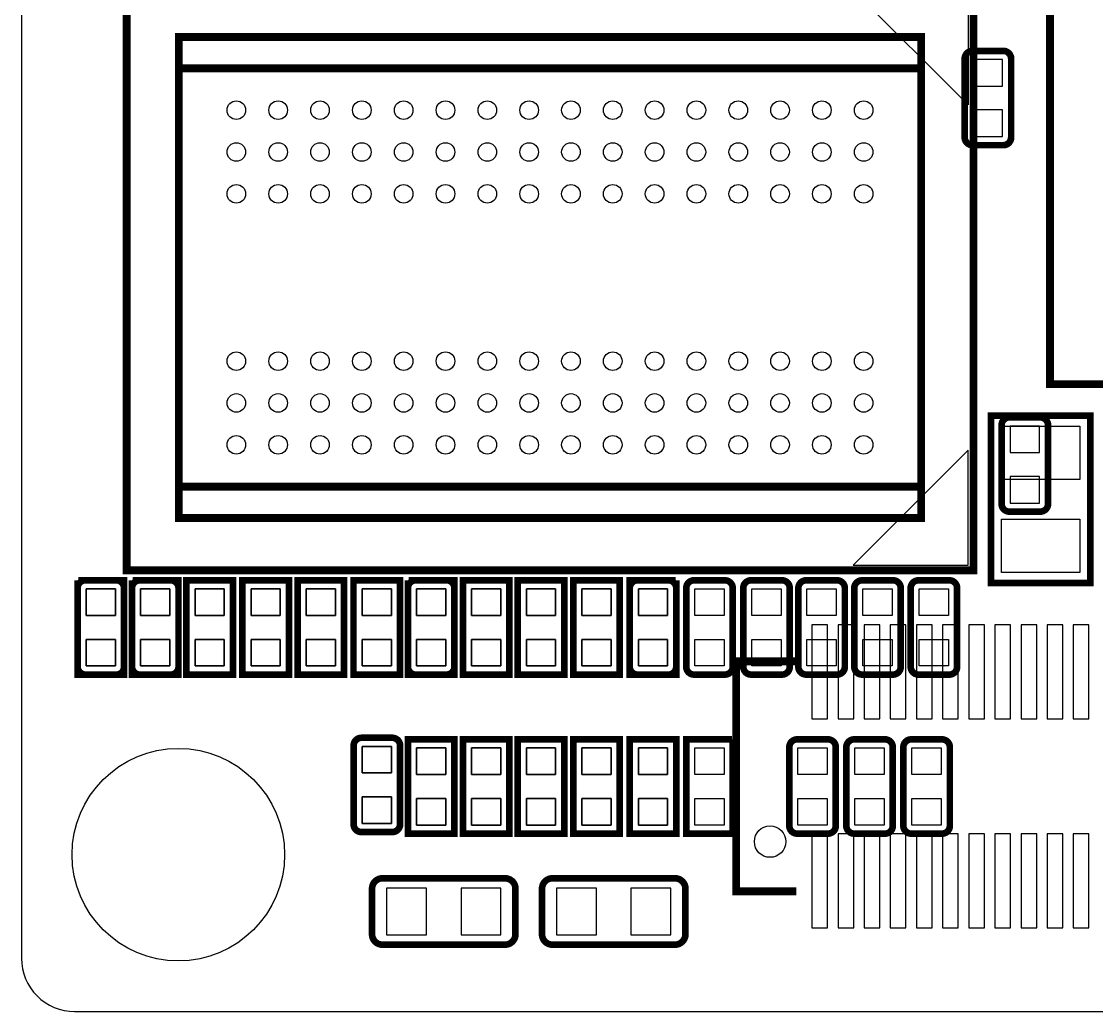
# Model space of a CAD drawing. Extents: x 0 to 70, y 0.5 to 55.5.
# Drawn here: x 0 to 20.56, y 0.5 to 19.44 of the extents above; entities that cross this region are included whole.
import ezdxf

# ---------------------------------------------------------------- set-up
doc = ezdxf.new("R2010")
doc.units = 0
for name, color, linetype in [('BG_OUTLINE', 253, 'CONTINUOUS'), ('PG_SILKSCREEN_BOTTOM', 13, 'CONTINUOUS'), ('PG_SILKSCREEN_TOP', 253, 'CONTINUOUS'), ('PIN_BOTTOM', 13, 'CONTINUOUS'), ('PIN_TOP', 92, 'CONTINUOUS')]:
    doc.layers.add(name, color=color, linetype=linetype)

msp = doc.modelspace()

# ---------------------------------------------------------------- linework, layer by layer
at = {"layer": 'BG_OUTLINE'}
msp.add_lwpolyline([(1.016, 0.499999), (68.984012, 0.499999, 0.414214), (70.000012, 1.515999), (70.000012, 54.483991, 0.414214), (68.984012, 55.499991), (1.016, 55.499991, 0.414214), (0, 54.483991), (0, 1.515999, 0.414214), (1.016, 0.499999)], format="xyb", dxfattribs=at)
at = {"layer": 'PG_SILKSCREEN_BOTTOM'}
for points, const_width in [([(16.002, 20.139889), (18.209997, 20.139889), (18.209997, 8.940013), (2.010004, 8.940013)], 0.150012), ([(2.010004, 8.940013), (2.010004, 19.812)], 0.150012), ([(3.010002, 9.939909), (3.010002, 19.139992), (17.209999, 19.139992), (17.209999, 9.939909), (3.010002, 9.939909)], 0.150012), ([(3.059989, 18.539892), (17.209999, 18.539892)], 0.150012), ([(17.160011, 10.540009), (3.010002, 10.540009)], 0.150012), ([(1.073556, 8.747658), (1.073556, 6.944258), (1.962556, 6.944258), (1.962556, 8.747658), (1.086256, 8.747658)], 0.127), ([(2.114347, 8.747658), (2.114347, 6.944258), (3.003347, 6.944258), (3.003347, 8.747658), (2.127047, 8.747658)], 0.127), ([(3.155137, 8.747658), (3.155137, 6.944258), (4.044137, 6.944258), (4.044137, 8.747658), (3.167837, 8.747658)], 0.127), ([(4.22595, 8.747658), (4.22595, 6.944258), (5.11495, 6.944258), (5.11495, 8.747658), (4.23865, 8.747658)], 0.127), ([(5.279847, 8.747658), (5.279847, 6.944258), (6.168847, 6.944258), (6.168847, 8.747658), (5.292547, 8.747658)], 0.127), ([(6.35066, 8.747658), (6.35066, 6.944258), (7.23966, 6.944258), (7.23966, 8.747658), (6.36336, 8.747658)], 0.127), ([(7.391451, 8.747658), (7.391451, 6.944258), (8.280451, 6.944258), (8.280451, 8.747658), (7.404151, 8.747658)], 0.127), ([(8.442249, 8.747658), (8.442249, 6.944258), (9.331249, 6.944258), (9.331249, 8.747658), (8.454949, 8.747658)], 0.127), ([(9.493047, 8.747658), (9.493047, 6.944258), (10.382047, 6.944258), (10.382047, 8.747658), (9.505747, 8.747658)], 0.127), ([(10.553852, 8.747658), (10.553852, 6.944258), (11.442852, 6.944258), (11.442852, 8.747658), (10.566552, 8.747658)], 0.127), ([(14.818995, 7.198995), (13.66901, 7.198995), (13.66901, 2.799004), (14.818995, 2.799004)], 0.150012), ([(7.391451, 5.705348), (7.391451, 3.901948), (8.280451, 3.901948), (8.280451, 5.705348), (7.404151, 5.705348)], 0.127), ([(8.442249, 5.705348), (8.442249, 3.901948), (9.331249, 3.901948), (9.331249, 5.705348), (8.454949, 5.705348)], 0.127), ([(9.493047, 5.705348), (9.493047, 3.901948), (10.382047, 3.901948), (10.382047, 5.705348), (9.505747, 5.705348)], 0.127), ([(10.553852, 5.705348), (10.553852, 3.901948), (11.442852, 3.901948), (11.442852, 5.705348), (10.566552, 5.705348)], 0.127), ([(11.634673, 5.705348), (11.634673, 3.901948), (12.523673, 3.901948), (12.523673, 5.705348), (11.647373, 5.705348)], 0.127)]:
    msp.add_lwpolyline(points, dxfattribs=dict(at, const_width=const_width))
at = {"layer": 'PG_SILKSCREEN_BOTTOM', "const_width": 0.127}
for points in [[(18.930544, 17.220794), (18.930544, 17.769281), (18.930544, 18.175681), (18.930544, 18.724194, 0.414215), (18.780531, 18.874181), (18.191531, 18.874181, 0.414169), (18.041544, 18.724194), (18.041544, 17.220794, 0.41421), (18.191531, 17.070781), (18.780531, 17.070781, 0.414255), (18.930544, 17.220794)], [(18.747232, 11.714175), (18.747232, 11.165688), (18.747232, 10.759288), (18.747232, 10.210775, 0.414208), (18.897244, 10.060788), (19.486245, 10.060788, 0.414176), (19.636232, 10.210775), (19.636232, 11.714175, 0.414216), (19.486245, 11.864188), (18.897244, 11.864188, 0.414249), (18.747232, 11.714175)], [(12.523673, 7.094245), (12.523673, 7.642758), (12.523673, 8.049158), (12.523673, 8.597646, 0.414223), (12.373686, 8.747658), (11.784686, 8.747658, 0.414248), (11.634673, 8.597646), (11.634673, 7.094245, 0.414201), (11.784686, 6.944258), (12.373686, 6.944258, 0.414177), (12.523673, 7.094245)], [(7.241946, 4.081983), (7.241946, 4.630471), (7.241946, 5.036871), (7.241946, 5.585384, 0.41421), (7.091934, 5.735371), (6.502933, 5.735371, 0.41419), (6.352946, 5.585384), (6.352946, 4.081983, 0.414215), (6.502933, 3.931971), (7.091934, 3.931971, 0.414235), (7.241946, 4.081983)], [(9.2488, 3.048), (6.9056, 3.048, 0.414212), (6.7056, 2.848), (6.7056, 1.978, 0.414212), (6.9056, 1.778), (9.2488, 1.778, 0.414212), (9.4488, 1.978), (9.4488, 2.848, 0.414212), (9.2488, 3.048)], [(12.5, 3.048), (10.1568, 3.048, 0.414212), (9.9568, 2.848), (9.9568, 1.978, 0.414212), (10.1568, 1.778), (12.5, 1.778, 0.414212), (12.7, 1.978), (12.7, 2.848, 0.414212), (12.5, 3.048)]]:
    msp.add_lwpolyline(points, format="xyb", dxfattribs=at)
at = {"layer": 'PG_SILKSCREEN_BOTTOM'}
msp.add_lwpolyline([(18.109997, 11.239906), (15.910001, 9.040012), (18.109997, 9.040012)], close=True, dxfattribs=at)
at = {"layer": 'PG_SILKSCREEN_TOP'}
for points, const_width in [([(47.6742, 40.500097), (19.674205, 40.500097), (19.674205, 12.500102), (46.228, 12.500102)], 0.150012), ([(2.010004, 18.669), (2.010004, 8.940089), (18.209997, 8.940089), (18.209997, 20.13999), (16.002, 20.13999)], 0.150012), ([(3.010002, 19.140094), (3.010002, 9.940011), (17.209999, 9.940011), (17.209999, 19.140094), (3.010002, 19.140094)], 0.150012), ([(17.160011, 18.539993), (3.010002, 18.539993)], 0.150012), ([(18.543448, 8.847049), (18.543448, 11.897055), (20.443469, 11.897055), (20.443469, 8.697062), (18.543448, 8.697062), (18.543448, 8.847049)], 0.127), ([(3.059989, 10.540111), (17.209999, 10.540111)], 0.150012), ([(4.044137, 8.747658), (4.044137, 6.944258), (3.155137, 6.944258), (3.155137, 8.747658), (4.031437, 8.747658)], 0.127), ([(5.11495, 8.747658), (5.11495, 6.944258), (4.22595, 6.944258), (4.22595, 8.747658), (5.10225, 8.747658)], 0.127), ([(6.168847, 8.747658), (6.168847, 6.944258), (5.279847, 6.944258), (5.279847, 8.747658), (6.156147, 8.747658)], 0.127), ([(7.23966, 8.747658), (7.23966, 6.944258), (6.35066, 6.944258), (6.35066, 8.747658), (7.22696, 8.747658)], 0.127), ([(9.331249, 8.747658), (9.331249, 6.944258), (8.442249, 6.944258), (8.442249, 8.747658), (9.318549, 8.747658)], 0.127), ([(10.382047, 8.747658), (10.382047, 6.944258), (9.493047, 6.944258), (9.493047, 8.747658), (10.369347, 8.747658)], 0.127), ([(11.442852, 8.747658), (11.442852, 6.944258), (10.553852, 6.944258), (10.553852, 8.747658), (11.430152, 8.747658)], 0.127), ([(12.523673, 8.747658), (12.523673, 6.944258), (11.634673, 6.944258), (11.634673, 8.747658), (12.510973, 8.747658)], 0.127), ([(8.280451, 5.705348), (8.280451, 3.901948), (7.391451, 3.901948), (7.391451, 5.705348), (8.267751, 5.705348)], 0.127), ([(9.331249, 5.705348), (9.331249, 3.901948), (8.442249, 3.901948), (8.442249, 5.705348), (9.318549, 5.705348)], 0.127), ([(10.382047, 5.705348), (10.382047, 3.901948), (9.493047, 3.901948), (9.493047, 5.705348), (10.369347, 5.705348)], 0.127), ([(11.442852, 5.705348), (11.442852, 3.901948), (10.553852, 3.901948), (10.553852, 5.705348), (11.430152, 5.705348)], 0.127), ([(12.523673, 5.705348), (12.523673, 3.901948), (11.634673, 3.901948), (11.634673, 5.705348), (12.510973, 5.705348)], 0.127), ([(13.604494, 5.705348), (13.604494, 3.901948), (12.715494, 3.901948), (12.715494, 5.705348), (13.591794, 5.705348)], 0.127)]:
    msp.add_lwpolyline(points, dxfattribs=dict(at, const_width=const_width))
msp.add_lwpolyline([(18.109997, 17.840096), (15.910001, 20.03999), (18.109997, 20.03999)], close=True, dxfattribs=at)
at = {"layer": 'PG_SILKSCREEN_TOP', "const_width": 0.127}
for points in [[(1.073556, 7.094245), (1.073556, 7.642758), (1.073556, 8.049158), (1.073556, 8.597646, -0.414224), (1.223543, 8.747658), (1.812544, 8.747658, -0.414246), (1.962556, 8.597646), (1.962556, 7.094245, -0.414201), (1.812544, 6.944258), (1.223543, 6.944258, -0.414179), (1.073556, 7.094245)], [(2.114347, 7.094245), (2.114347, 7.642758), (2.114347, 8.049158), (2.114347, 8.597646, -0.414243), (2.264359, 8.747658), (2.85336, 8.747658, -0.414226), (3.003347, 8.597646), (3.003347, 7.094245, -0.414182), (2.85336, 6.944258), (2.264359, 6.944258, -0.414198), (2.114347, 7.094245)], [(8.280451, 8.597671), (8.280451, 8.049158), (8.280451, 7.642758), (8.280451, 7.094271, -0.414237), (8.130438, 6.944258), (7.541438, 6.944258, -0.414207), (7.391451, 7.094271), (7.391451, 8.597671, -0.414188), (7.541438, 8.747658), (8.130438, 8.747658, -0.414217), (8.280451, 8.597671)], [(13.604494, 8.597671), (13.604494, 8.049158), (13.604494, 7.642758), (13.604494, 7.094271, -0.4142), (13.454507, 6.944258), (12.865506, 6.944258, -0.414244), (12.715494, 7.094271), (12.715494, 8.597671, -0.414224), (12.865506, 8.747658), (13.454507, 8.747658, -0.414181), (13.604494, 8.597671)], [(13.806322, 7.094271), (13.806322, 7.642758), (13.806322, 8.049158), (13.806322, 8.597671, -0.414218), (13.956335, 8.747658), (14.545335, 8.747658, -0.414188), (14.695322, 8.597671), (14.695322, 7.094271, -0.414207), (14.545335, 6.944258), (13.956335, 6.944258, -0.414237), (13.806322, 7.094271)], [(15.749168, 8.597646), (15.749168, 8.049158), (15.749168, 7.642758), (15.749168, 7.094245, -0.414214), (15.599156, 6.944258), (15.010155, 6.944258, -0.41417), (14.860168, 7.094245), (14.860168, 8.597646, -0.41421), (15.010155, 8.747658), (15.599156, 8.747658, -0.414255), (15.749168, 8.597646)], [(16.818966, 8.597646), (16.818966, 8.049158), (16.818966, 7.642758), (16.818966, 7.094245, -0.414172), (16.668979, 6.944258), (16.079978, 6.944258, -0.414213), (15.929966, 7.094245), (15.929966, 8.597646, -0.414253), (16.079978, 8.747658), (16.668979, 8.747658, -0.414212), (16.818966, 8.597646)], [(17.89745, 8.597671), (17.89745, 8.049158), (17.89745, 7.642758), (17.89745, 7.094271, -0.414243), (17.747437, 6.944258), (17.158437, 6.944258, -0.41421), (17.00845, 7.094271), (17.00845, 8.597671, -0.414182), (17.158437, 8.747658), (17.747437, 8.747658, -0.414215), (17.89745, 8.597671)], [(6.352946, 4.081983), (6.352946, 4.630471), (6.352946, 5.036871), (6.352946, 5.585384, -0.414177), (6.502933, 5.735371), (7.091934, 5.735371, -0.414216), (7.241946, 5.585384), (7.241946, 4.081983, -0.414248), (7.091934, 3.931971), (6.502933, 3.931971, -0.414208), (6.352946, 4.081983)], [(14.686991, 4.05196), (14.686991, 4.600448), (14.686991, 5.006848), (14.686991, 5.555361, -0.414188), (14.836978, 5.705348), (15.425979, 5.705348, -0.414209), (15.575991, 5.555361), (15.575991, 4.05196, -0.414237), (15.425979, 3.901948), (14.836978, 3.901948, -0.414216), (14.686991, 4.05196)], [(15.77782, 4.051935), (15.77782, 4.600448), (15.77782, 5.006848), (15.77782, 5.555336, -0.414218), (15.927807, 5.705348), (16.516807, 5.705348, -0.414246), (16.66682, 5.555336), (16.66682, 4.051935, -0.414207), (16.516807, 3.901948), (15.927807, 3.901948, -0.414179), (15.77782, 4.051935)], [(16.868648, 4.051935), (16.868648, 4.600448), (16.868648, 5.006848), (16.868648, 5.555336, -0.414218), (17.018635, 5.705348), (17.607636, 5.705348, -0.414246), (17.757648, 5.555336), (17.757648, 4.051935, -0.414207), (17.607636, 3.901948), (17.018635, 3.901948, -0.414179), (16.868648, 4.051935)]]:
    msp.add_lwpolyline(points, format="xyb", dxfattribs=at)
at = {"layer": 'PIN_BOTTOM'}
for points in [[(18.206644, 18.201081), (18.765444, 18.201081), (18.765444, 18.709081), (18.206644, 18.709081)], [(18.206644, 17.235881), (18.765444, 17.235881), (18.765444, 17.743881), (18.206644, 17.743881)], [(19.471132, 11.699088), (18.912332, 11.699088), (18.912332, 11.191088), (19.471132, 11.191088)], [(19.471132, 10.733888), (18.912332, 10.733888), (18.912332, 10.225888), (19.471132, 10.225888)], [(1.797456, 8.582558), (1.238656, 8.582558), (1.238656, 8.074558), (1.797456, 8.074558)], [(2.838247, 8.582558), (2.279447, 8.582558), (2.279447, 8.074558), (2.838247, 8.074558)], [(3.879037, 8.582558), (3.320237, 8.582558), (3.320237, 8.074558), (3.879037, 8.074558)], [(4.94985, 8.582558), (4.39105, 8.582558), (4.39105, 8.074558), (4.94985, 8.074558)], [(6.003747, 8.582558), (5.444947, 8.582558), (5.444947, 8.074558), (6.003747, 8.074558)], [(7.07456, 8.582558), (6.51576, 8.582558), (6.51576, 8.074558), (7.07456, 8.074558)], [(8.115351, 8.582558), (7.556551, 8.582558), (7.556551, 8.074558), (8.115351, 8.074558)], [(9.166149, 8.582558), (8.607349, 8.582558), (8.607349, 8.074558), (9.166149, 8.074558)], [(10.216947, 8.582558), (9.658147, 8.582558), (9.658147, 8.074558), (10.216947, 8.074558)], [(11.277752, 8.582558), (10.718952, 8.582558), (10.718952, 8.074558), (11.277752, 8.074558)], [(11.799773, 8.074558), (12.358573, 8.074558), (12.358573, 8.582558), (11.799773, 8.582558)], [(15.119007, 6.098997), (15.419007, 6.098997), (15.419007, 7.898994), (15.119007, 7.898994)], [(15.619006, 6.098997), (15.919005, 6.098997), (15.919005, 7.898994), (15.619006, 7.898994)], [(16.119005, 6.098997), (16.419005, 6.098997), (16.419005, 7.898994), (16.119005, 7.898994)], [(16.619004, 6.098997), (16.919003, 6.098997), (16.919003, 7.898994), (16.619004, 7.898994)], [(17.119003, 6.098997), (17.419003, 6.098997), (17.419003, 7.898994), (17.119003, 7.898994)], [(17.619002, 6.098997), (17.919001, 6.098997), (17.919001, 7.898994), (17.619002, 7.898994)], [(18.119001, 6.098997), (18.419, 6.098997), (18.419, 7.898994), (18.119001, 7.898994)], [(18.619, 6.098997), (18.918999, 6.098997), (18.918999, 7.898994), (18.619, 7.898994)], [(19.118999, 6.098997), (19.418999, 6.098997), (19.418999, 7.898994), (19.118999, 7.898994)], [(19.618998, 6.098997), (19.918998, 6.098997), (19.918998, 7.898994), (19.618998, 7.898994)], [(20.118997, 6.098997), (20.418996, 6.098997), (20.418996, 7.898994), (20.118997, 7.898994)], [(1.797456, 7.617358), (1.238656, 7.617358), (1.238656, 7.109358), (1.797456, 7.109358)], [(2.838247, 7.617358), (2.279447, 7.617358), (2.279447, 7.109358), (2.838247, 7.109358)], [(3.879037, 7.617358), (3.320237, 7.617358), (3.320237, 7.109358), (3.879037, 7.109358)], [(4.94985, 7.617358), (4.39105, 7.617358), (4.39105, 7.109358), (4.94985, 7.109358)], [(6.003747, 7.617358), (5.444947, 7.617358), (5.444947, 7.109358), (6.003747, 7.109358)], [(7.07456, 7.617358), (6.51576, 7.617358), (6.51576, 7.109358), (7.07456, 7.109358)], [(8.115351, 7.617358), (7.556551, 7.617358), (7.556551, 7.109358), (8.115351, 7.109358)], [(9.166149, 7.617358), (8.607349, 7.617358), (8.607349, 7.109358), (9.166149, 7.109358)], [(10.216947, 7.617358), (9.658147, 7.617358), (9.658147, 7.109358), (10.216947, 7.109358)], [(11.277752, 7.617358), (10.718952, 7.617358), (10.718952, 7.109358), (11.277752, 7.109358)], [(11.799773, 7.109358), (12.358573, 7.109358), (12.358573, 7.617358), (11.799773, 7.617358)], [(6.518046, 5.062271), (7.076846, 5.062271), (7.076846, 5.570271), (6.518046, 5.570271)], [(8.115351, 5.540248), (7.556551, 5.540248), (7.556551, 5.032248), (8.115351, 5.032248)], [(9.166149, 5.540248), (8.607349, 5.540248), (8.607349, 5.032248), (9.166149, 5.032248)], [(10.216947, 5.540248), (9.658147, 5.540248), (9.658147, 5.032248), (10.216947, 5.032248)], [(11.277752, 5.540248), (10.718952, 5.540248), (10.718952, 5.032248), (11.277752, 5.032248)], [(12.358573, 5.540248), (11.799773, 5.540248), (11.799773, 5.032248), (12.358573, 5.032248)], [(6.518046, 4.097071), (7.076846, 4.097071), (7.076846, 4.605071), (6.518046, 4.605071)], [(8.115351, 4.575048), (7.556551, 4.575048), (7.556551, 4.067048), (8.115351, 4.067048)], [(9.166149, 4.575048), (8.607349, 4.575048), (8.607349, 4.067048), (9.166149, 4.067048)], [(10.216947, 4.575048), (9.658147, 4.575048), (9.658147, 4.067048), (10.216947, 4.067048)], [(11.277752, 4.575048), (10.718952, 4.575048), (10.718952, 4.067048), (11.277752, 4.067048)], [(12.358573, 4.575048), (11.799773, 4.575048), (11.799773, 4.067048), (12.358573, 4.067048)], [(15.119007, 2.099005), (15.419007, 2.099005), (15.419007, 3.899002), (15.119007, 3.899002)], [(15.619006, 2.099005), (15.919005, 2.099005), (15.919005, 3.899002), (15.619006, 3.899002)], [(16.119005, 2.099005), (16.419005, 2.099005), (16.419005, 3.899002), (16.119005, 3.899002)], [(16.619004, 2.099005), (16.919003, 2.099005), (16.919003, 3.899002), (16.619004, 3.899002)], [(17.119003, 2.099005), (17.419003, 2.099005), (17.419003, 3.899002), (17.119003, 3.899002)], [(17.619002, 2.099005), (17.919001, 2.099005), (17.919001, 3.899002), (17.619002, 3.899002)], [(18.119001, 2.099005), (18.419, 2.099005), (18.419, 3.899002), (18.119001, 3.899002)], [(18.619, 2.099005), (18.918999, 2.099005), (18.918999, 3.899002), (18.619, 3.899002)], [(19.118999, 2.099005), (19.418999, 2.099005), (19.418999, 3.899002), (19.118999, 3.899002)], [(19.618998, 2.099005), (19.918998, 2.099005), (19.918998, 3.899002), (19.618998, 3.899002)], [(20.118997, 2.099005), (20.418996, 2.099005), (20.418996, 3.899002), (20.118997, 3.899002)], [(7.747, 1.9685), (7.747, 2.8575), (6.985, 2.8575), (6.985, 1.9685)], [(9.1694, 1.9685), (9.1694, 2.8575), (8.4074, 2.8575), (8.4074, 1.9685)], [(10.9982, 1.9685), (10.9982, 2.8575), (10.2362, 2.8575), (10.2362, 1.9685)], [(12.4206, 1.9685), (12.4206, 2.8575), (11.6586, 2.8575), (11.6586, 1.9685)]]:
    msp.add_lwpolyline(points, close=True, dxfattribs=at)
for centre, radius in [((4.109999, 17.739995), 0.1778), ((4.909998, 17.739995), 0.1778), ((5.709996, 17.739995), 0.1778), ((6.509995, 17.739995), 0.1778), ((7.309993, 17.739995), 0.1778), ((8.109991, 17.739995), 0.1778), ((8.90999, 17.739995), 0.1778), ((9.709988, 17.739995), 0.1778), ((10.509987, 17.739995), 0.1778), ((11.309985, 17.739995), 0.1778), ((12.109983, 17.739995), 0.1778), ((12.909982, 17.739995), 0.1778), ((13.70998, 17.739995), 0.1778), ((14.509979, 17.739995), 0.1778), ((15.309977, 17.739995), 0.1778), ((16.109975, 17.739995), 0.1778), ((4.109999, 16.939997), 0.1778), ((4.909998, 16.939997), 0.1778), ((5.709996, 16.939997), 0.1778), ((6.509995, 16.939997), 0.1778), ((7.309993, 16.939997), 0.1778), ((8.109991, 16.939997), 0.1778), ((8.90999, 16.939997), 0.1778), ((9.709988, 16.939997), 0.1778), ((10.509987, 16.939997), 0.1778), ((11.309985, 16.939997), 0.1778), ((12.109983, 16.939997), 0.1778), ((12.909982, 16.939997), 0.1778), ((13.70998, 16.939997), 0.1778), ((14.509979, 16.939997), 0.1778), ((15.309977, 16.939997), 0.1778), ((16.109975, 16.939997), 0.1778), ((4.109999, 16.139998), 0.1778), ((4.909998, 16.139998), 0.1778), ((5.709996, 16.139998), 0.1778), ((6.509995, 16.139998), 0.1778), ((7.309993, 16.139998), 0.1778), ((8.109991, 16.139998), 0.1778), ((8.90999, 16.139998), 0.1778), ((9.709988, 16.139998), 0.1778), ((10.509987, 16.139998), 0.1778), ((11.309985, 16.139998), 0.1778), ((12.109983, 16.139998), 0.1778), ((12.909982, 16.139998), 0.1778), ((13.70998, 16.139998), 0.1778), ((14.509979, 16.139998), 0.1778), ((15.309977, 16.139998), 0.1778), ((16.109975, 16.139998), 0.1778), ((4.109999, 12.940005), 0.1778), ((4.909998, 12.940005), 0.1778), ((5.709996, 12.940005), 0.1778), ((6.509995, 12.940005), 0.1778), ((7.309993, 12.940005), 0.1778), ((8.109991, 12.940005), 0.1778), ((8.90999, 12.940005), 0.1778), ((9.709988, 12.940005), 0.1778), ((10.509987, 12.940005), 0.1778), ((11.309985, 12.940005), 0.1778), ((12.109983, 12.940005), 0.1778), ((12.909982, 12.940005), 0.1778), ((13.70998, 12.940005), 0.1778), ((14.509979, 12.940005), 0.1778), ((15.309977, 12.940005), 0.1778), ((16.109975, 12.940005), 0.1778), ((4.109999, 12.140006), 0.1778), ((4.909998, 12.140006), 0.1778), ((5.709996, 12.140006), 0.1778), ((6.509995, 12.140006), 0.1778), ((7.309993, 12.140006), 0.1778), ((8.109991, 12.140006), 0.1778), ((8.90999, 12.140006), 0.1778), ((9.709988, 12.140006), 0.1778), ((10.509987, 12.140006), 0.1778), ((11.309985, 12.140006), 0.1778), ((12.109983, 12.140006), 0.1778), ((12.909982, 12.140006), 0.1778), ((13.70998, 12.140006), 0.1778), ((14.509979, 12.140006), 0.1778), ((15.309977, 12.140006), 0.1778), ((16.109975, 12.140006), 0.1778), ((4.109999, 11.340008), 0.1778), ((4.909998, 11.340008), 0.1778), ((5.709996, 11.340008), 0.1778), ((6.509995, 11.340008), 0.1778), ((7.309993, 11.340008), 0.1778), ((8.109991, 11.340008), 0.1778), ((8.90999, 11.340008), 0.1778), ((9.709988, 11.340008), 0.1778), ((10.509987, 11.340008), 0.1778), ((11.309985, 11.340008), 0.1778), ((12.109983, 11.340008), 0.1778), ((12.909982, 11.340008), 0.1778), ((13.70998, 11.340008), 0.1778), ((14.509979, 11.340008), 0.1778), ((15.309977, 11.340008), 0.1778), ((16.109975, 11.340008), 0.1778), ((2.999994, 3.499993), 2.032), ((14.318996, 3.748989), 0.299999)]:
    msp.add_circle(centre, radius, dxfattribs=at)
at = {"layer": 'PIN_TOP'}
for points in [[(20.242759, 10.678058), (18.744159, 10.678058), (18.744159, 11.694058), (20.242759, 11.694058)], [(20.242759, 8.900058), (18.744159, 8.900058), (18.744159, 9.916058), (20.242759, 9.916058)], [(1.797456, 8.074558), (1.238656, 8.074558), (1.238656, 8.582558), (1.797456, 8.582558)], [(2.838247, 8.074558), (2.279447, 8.074558), (2.279447, 8.582558), (2.838247, 8.582558)], [(3.320237, 8.582558), (3.879037, 8.582558), (3.879037, 8.074558), (3.320237, 8.074558)], [(4.39105, 8.582558), (4.94985, 8.582558), (4.94985, 8.074558), (4.39105, 8.074558)], [(5.444947, 8.582558), (6.003747, 8.582558), (6.003747, 8.074558), (5.444947, 8.074558)], [(6.51576, 8.582558), (7.07456, 8.582558), (7.07456, 8.074558), (6.51576, 8.074558)], [(7.556551, 8.582558), (8.115351, 8.582558), (8.115351, 8.074558), (7.556551, 8.074558)], [(8.607349, 8.582558), (9.166149, 8.582558), (9.166149, 8.074558), (8.607349, 8.074558)], [(9.658147, 8.582558), (10.216947, 8.582558), (10.216947, 8.074558), (9.658147, 8.074558)], [(10.718952, 8.582558), (11.277752, 8.582558), (11.277752, 8.074558), (10.718952, 8.074558)], [(11.799773, 8.582558), (12.358573, 8.582558), (12.358573, 8.074558), (11.799773, 8.074558)], [(12.880594, 8.582558), (13.439394, 8.582558), (13.439394, 8.074558), (12.880594, 8.074558)], [(14.530222, 8.074558), (13.971422, 8.074558), (13.971422, 8.582558), (14.530222, 8.582558)], [(15.025268, 8.582558), (15.584068, 8.582558), (15.584068, 8.074558), (15.025268, 8.074558)], [(16.095066, 8.582558), (16.653866, 8.582558), (16.653866, 8.074558), (16.095066, 8.074558)], [(17.17355, 8.582558), (17.73235, 8.582558), (17.73235, 8.074558), (17.17355, 8.074558)], [(1.797456, 7.109358), (1.238656, 7.109358), (1.238656, 7.617358), (1.797456, 7.617358)], [(2.838247, 7.109358), (2.279447, 7.109358), (2.279447, 7.617358), (2.838247, 7.617358)], [(3.320237, 7.617358), (3.879037, 7.617358), (3.879037, 7.109358), (3.320237, 7.109358)], [(4.39105, 7.617358), (4.94985, 7.617358), (4.94985, 7.109358), (4.39105, 7.109358)], [(5.444947, 7.617358), (6.003747, 7.617358), (6.003747, 7.109358), (5.444947, 7.109358)], [(6.51576, 7.617358), (7.07456, 7.617358), (7.07456, 7.109358), (6.51576, 7.109358)], [(7.556551, 7.617358), (8.115351, 7.617358), (8.115351, 7.109358), (7.556551, 7.109358)], [(8.607349, 7.617358), (9.166149, 7.617358), (9.166149, 7.109358), (8.607349, 7.109358)], [(9.658147, 7.617358), (10.216947, 7.617358), (10.216947, 7.109358), (9.658147, 7.109358)], [(10.718952, 7.617358), (11.277752, 7.617358), (11.277752, 7.109358), (10.718952, 7.109358)], [(11.799773, 7.617358), (12.358573, 7.617358), (12.358573, 7.109358), (11.799773, 7.109358)], [(12.880594, 7.617358), (13.439394, 7.617358), (13.439394, 7.109358), (12.880594, 7.109358)], [(14.530222, 7.109358), (13.971422, 7.109358), (13.971422, 7.617358), (14.530222, 7.617358)], [(15.025268, 7.617358), (15.584068, 7.617358), (15.584068, 7.109358), (15.025268, 7.109358)], [(16.095066, 7.617358), (16.653866, 7.617358), (16.653866, 7.109358), (16.095066, 7.109358)], [(17.17355, 7.617358), (17.73235, 7.617358), (17.73235, 7.109358), (17.17355, 7.109358)], [(7.076846, 5.062271), (6.518046, 5.062271), (6.518046, 5.570271), (7.076846, 5.570271)], [(7.556551, 5.540248), (8.115351, 5.540248), (8.115351, 5.032248), (7.556551, 5.032248)], [(8.607349, 5.540248), (9.166149, 5.540248), (9.166149, 5.032248), (8.607349, 5.032248)], [(9.658147, 5.540248), (10.216947, 5.540248), (10.216947, 5.032248), (9.658147, 5.032248)], [(10.718952, 5.540248), (11.277752, 5.540248), (11.277752, 5.032248), (10.718952, 5.032248)], [(11.799773, 5.540248), (12.358573, 5.540248), (12.358573, 5.032248), (11.799773, 5.032248)], [(12.880594, 5.540248), (13.439394, 5.540248), (13.439394, 5.032248), (12.880594, 5.032248)], [(15.410891, 5.032248), (14.852091, 5.032248), (14.852091, 5.540248), (15.410891, 5.540248)], [(16.50172, 5.032248), (15.94292, 5.032248), (15.94292, 5.540248), (16.50172, 5.540248)], [(17.592548, 5.032248), (17.033748, 5.032248), (17.033748, 5.540248), (17.592548, 5.540248)], [(7.076846, 4.097071), (6.518046, 4.097071), (6.518046, 4.605071), (7.076846, 4.605071)], [(7.556551, 4.575048), (8.115351, 4.575048), (8.115351, 4.067048), (7.556551, 4.067048)], [(8.607349, 4.575048), (9.166149, 4.575048), (9.166149, 4.067048), (8.607349, 4.067048)], [(9.658147, 4.575048), (10.216947, 4.575048), (10.216947, 4.067048), (9.658147, 4.067048)], [(10.718952, 4.575048), (11.277752, 4.575048), (11.277752, 4.067048), (10.718952, 4.067048)], [(11.799773, 4.575048), (12.358573, 4.575048), (12.358573, 4.067048), (11.799773, 4.067048)], [(12.880594, 4.575048), (13.439394, 4.575048), (13.439394, 4.067048), (12.880594, 4.067048)], [(15.410891, 4.067048), (14.852091, 4.067048), (14.852091, 4.575048), (15.410891, 4.575048)], [(16.50172, 4.067048), (15.94292, 4.067048), (15.94292, 4.575048), (16.50172, 4.575048)], [(17.592548, 4.067048), (17.033748, 4.067048), (17.033748, 4.575048), (17.592548, 4.575048)]]:
    msp.add_lwpolyline(points, close=True, dxfattribs=at)
for centre, radius in [((4.109999, 17.739995), 0.1778), ((4.909998, 17.739995), 0.1778), ((5.709996, 17.739995), 0.1778), ((6.509995, 17.739995), 0.1778), ((7.309993, 17.739995), 0.1778), ((8.109991, 17.739995), 0.1778), ((8.90999, 17.739995), 0.1778), ((9.709988, 17.739995), 0.1778), ((10.509987, 17.739995), 0.1778), ((11.309985, 17.739995), 0.1778), ((12.109983, 17.739995), 0.1778), ((12.909982, 17.739995), 0.1778), ((13.70998, 17.739995), 0.1778), ((14.509979, 17.739995), 0.1778), ((15.309977, 17.739995), 0.1778), ((16.109975, 17.739995), 0.1778), ((4.109999, 16.939997), 0.1778), ((4.909998, 16.939997), 0.1778), ((5.709996, 16.939997), 0.1778), ((6.509995, 16.939997), 0.1778), ((7.309993, 16.939997), 0.1778), ((8.109991, 16.939997), 0.1778), ((8.90999, 16.939997), 0.1778), ((9.709988, 16.939997), 0.1778), ((10.509987, 16.939997), 0.1778), ((11.309985, 16.939997), 0.1778), ((12.109983, 16.939997), 0.1778), ((12.909982, 16.939997), 0.1778), ((13.70998, 16.939997), 0.1778), ((14.509979, 16.939997), 0.1778), ((15.309977, 16.939997), 0.1778), ((16.109975, 16.939997), 0.1778), ((4.109999, 16.139998), 0.1778), ((4.909998, 16.139998), 0.1778), ((5.709996, 16.139998), 0.1778), ((6.509995, 16.139998), 0.1778), ((7.309993, 16.139998), 0.1778), ((8.109991, 16.139998), 0.1778), ((8.90999, 16.139998), 0.1778), ((9.709988, 16.139998), 0.1778), ((10.509987, 16.139998), 0.1778), ((11.309985, 16.139998), 0.1778), ((12.109983, 16.139998), 0.1778), ((12.909982, 16.139998), 0.1778), ((13.70998, 16.139998), 0.1778), ((14.509979, 16.139998), 0.1778), ((15.309977, 16.139998), 0.1778), ((16.109975, 16.139998), 0.1778), ((4.109999, 12.940005), 0.1778), ((4.909998, 12.940005), 0.1778), ((5.709996, 12.940005), 0.1778), ((6.509995, 12.940005), 0.1778), ((7.309993, 12.940005), 0.1778), ((8.109991, 12.940005), 0.1778), ((8.90999, 12.940005), 0.1778), ((9.709988, 12.940005), 0.1778), ((10.509987, 12.940005), 0.1778), ((11.309985, 12.940005), 0.1778), ((12.109983, 12.940005), 0.1778), ((12.909982, 12.940005), 0.1778), ((13.70998, 12.940005), 0.1778), ((14.509979, 12.940005), 0.1778), ((15.309977, 12.940005), 0.1778), ((16.109975, 12.940005), 0.1778), ((4.109999, 12.140006), 0.1778), ((4.909998, 12.140006), 0.1778), ((5.709996, 12.140006), 0.1778), ((6.509995, 12.140006), 0.1778), ((7.309993, 12.140006), 0.1778), ((8.109991, 12.140006), 0.1778), ((8.90999, 12.140006), 0.1778), ((9.709988, 12.140006), 0.1778), ((10.509987, 12.140006), 0.1778), ((11.309985, 12.140006), 0.1778), ((12.109983, 12.140006), 0.1778), ((12.909982, 12.140006), 0.1778), ((13.70998, 12.140006), 0.1778), ((14.509979, 12.140006), 0.1778), ((15.309977, 12.140006), 0.1778), ((16.109975, 12.140006), 0.1778), ((4.109999, 11.340008), 0.1778), ((4.909998, 11.340008), 0.1778), ((5.709996, 11.340008), 0.1778), ((6.509995, 11.340008), 0.1778), ((7.309993, 11.340008), 0.1778), ((8.109991, 11.340008), 0.1778), ((8.90999, 11.340008), 0.1778), ((9.709988, 11.340008), 0.1778), ((10.509987, 11.340008), 0.1778), ((11.309985, 11.340008), 0.1778), ((12.109983, 11.340008), 0.1778), ((12.909982, 11.340008), 0.1778), ((13.70998, 11.340008), 0.1778), ((14.509979, 11.340008), 0.1778), ((15.309977, 11.340008), 0.1778), ((16.109975, 11.340008), 0.1778), ((2.999994, 3.499993), 2.032), ((14.318996, 3.748989), 0.299999)]:
    msp.add_circle(centre, radius, dxfattribs=at)

doc.saveas('drawing.dxf')
